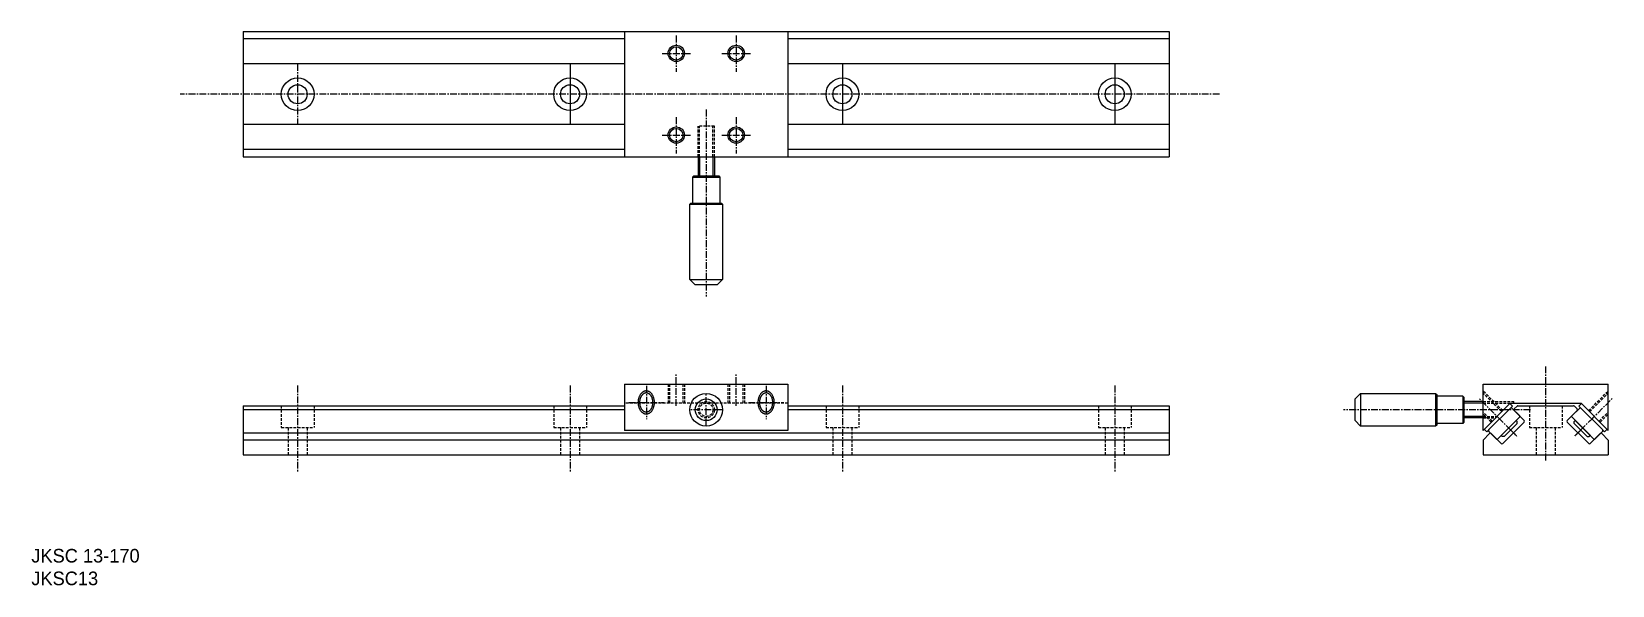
# Model space of a CAD drawing. Extents: x 178 to 469, y 123 to 224.
import ezdxf

# ---------------------------------------------------------------- set-up
doc = ezdxf.new("R2010")
doc.units = 0
doc.linetypes.add('CENTER', pattern=[2, 1.25, -0.25, 0.25, -0.25])
doc.linetypes.add('DASHED', pattern=[0.75, 0.5, -0.25])
doc.layers.get('0').update_dxf_attribs({"linetype": 'CONTINUOUS'})
doc.layers.add('CENTER', color=1, linetype='CENTER')

msp = doc.modelspace()

# ---------------------------------------------------------------- linework, layer by layer
at = {"color": 7, "linetype": 'CONTINUOUS'}
for p, q in [((217.22, 224.31), (387.22, 224.31)), ((217.22, 224.31), (217.22, 201.31)), ((287.22, 224.31), (287.22, 201.31)), ((317.22, 224.31), (317.22, 201.31)), ((387.22, 224.31), (387.22, 201.31)), ((287.22, 222.97), (217.22, 222.97)), ((387.22, 222.97), (317.22, 222.97)), ((287.22, 218.37), (217.22, 218.37)), ((277.22, 218.37), (277.22, 207.25)), ((387.22, 218.37), (317.22, 218.37)), ((327.22, 218.37), (327.22, 207.25)), ((377.22, 218.37), (377.22, 207.25)), ((287.22, 207.25), (217.22, 207.25)), ((387.22, 207.25), (317.22, 207.25)), ((287.22, 202.66), (217.22, 202.66)), ((217.22, 201.31), (387.22, 201.31)), ((300.72, 201.31), (300.72, 197.81)), ((303.72, 201.31), (303.72, 197.81)), ((387.22, 202.66), (317.22, 202.66)), ((299.72, 197.61), (299.92, 197.81)), ((299.72, 197.61), (299.72, 192.81)), ((299.72, 197.61), (304.72, 197.61)), ((299.92, 197.81), (304.52, 197.81)), ((304.52, 197.81), (304.72, 197.61)), ((304.72, 197.61), (304.72, 192.81)), ((299.22, 192.61), (299.42, 192.81)), ((299.22, 178.81), (299.22, 192.61)), ((299.22, 192.61), (305.22, 192.61)), ((299.42, 192.81), (305.02, 192.81)), ((305.02, 192.81), (305.22, 192.61)), ((305.22, 192.61), (305.22, 178.81)), ((300.22, 177.81), (299.22, 178.81)), ((299.22, 178.81), (305.22, 178.81)), ((304.22, 177.81), (300.22, 177.81)), ((305.22, 178.81), (304.22, 177.81)), ((287.22, 159.6), (317.22, 159.6)), ((287.22, 159.6), (287.22, 151.1)), ((317.22, 159.6), (317.22, 151.1)), ((421.33, 156.88), (422.33, 157.88)), ((421.33, 152.88), (421.33, 156.88)), ((422.33, 157.88), (422.33, 151.88)), ((422.33, 157.88), (436.13, 157.88)), ((436.13, 157.88), (436.13, 151.88)), ((436.13, 157.88), (436.33, 157.68)), ((436.33, 157.68), (436.33, 152.08)), ((441.13, 157.38), (436.33, 157.38)), ((441.13, 157.38), (441.33, 157.18)), ((441.13, 157.38), (441.13, 152.38)), ((441.33, 157.18), (441.33, 152.58)), ((444.83, 159.6), (467.83, 159.6)), ((444.83, 151.1), (444.83, 159.6)), ((467.83, 151.1), (467.83, 159.6)), ((217.22, 155.6), (287.22, 155.6)), ((217.22, 155.6), (217.22, 146.6)), ((287.22, 154.88), (217.22, 154.88)), ((287.22, 154.88), (217.22, 154.88)), ((317.22, 155.6), (387.22, 155.6)), ((387.22, 154.88), (317.22, 154.88)), ((387.22, 155.6), (387.22, 146.6)), ((444.83, 156.38), (441.33, 156.38)), ((449.83, 156.1), (444.83, 151.1)), ((450.08, 155.38), (445.86, 151.17)), ((450.24, 155.54), (449.76, 156.02)), ((449.89, 155.2), (449.82, 155.13)), ((449.83, 156.1), (462.83, 156.1)), ((450.24, 155.54), (450.08, 155.38)), ((450.1, 155.2), (451.56, 153.74)), ((450.56, 155.02), (451.08, 155.54)), ((450.56, 154.74), (452.4, 152.9)), ((451.22, 155.6), (461.45, 155.6)), ((462.11, 154.74), (460.27, 152.9)), ((462.57, 155.2), (461.11, 153.74)), ((462.11, 155.02), (461.59, 155.54)), ((462.43, 155.54), (462.91, 156.02)), ((462.43, 155.54), (462.59, 155.38)), ((462.59, 155.38), (466.81, 151.17)), ((462.78, 155.2), (462.85, 155.13)), ((462.83, 156.1), (467.83, 151.1)), ((317.22, 151.1), (287.22, 151.1)), ((422.33, 151.88), (421.33, 152.88)), ((436.13, 151.88), (422.33, 151.88)), ((436.33, 152.08), (436.13, 151.88)), ((441.13, 152.38), (436.33, 152.38)), ((441.33, 152.58), (441.13, 152.38)), ((444.83, 153.38), (441.33, 153.38)), ((445.52, 150.82), (445.04, 151.3)), ((445.52, 150.82), (445.84, 151.14)), ((445.86, 150.96), (447.32, 149.5)), ((447.48, 149.5), (451.56, 153.58)), ((450.91, 152.93), (448.13, 150.15)), ((448.44, 148.66), (452.4, 152.62)), ((451.11, 152.33), (448.73, 149.95)), ((450.08, 150.98), (450.96, 150.1)), ((450.08, 150.98), (450.96, 150.1)), ((450.91, 152.93), (451.11, 152.73)), ((451.11, 152.33), (451.11, 152.73)), ((464.23, 148.66), (460.27, 152.62)), ((465.19, 149.5), (461.11, 153.58)), ((461.76, 152.93), (461.56, 152.73)), ((461.56, 152.33), (461.56, 152.73)), ((461.56, 152.33), (463.94, 149.95)), ((462.59, 150.98), (461.71, 150.1)), ((461.76, 152.93), (464.54, 150.15)), ((466.81, 150.96), (465.35, 149.5)), ((467.15, 150.82), (466.83, 151.14)), ((467.15, 150.82), (467.63, 151.3)), ((387.22, 150.56), (217.22, 150.56)), ((387.22, 149.3), (217.22, 149.3)), ((444.83, 149.3), (446.04, 150.5)), ((444.83, 149.3), (444.83, 146.6)), ((446.32, 150.5), (448.16, 148.66)), ((448.13, 150.15), (448.33, 149.95)), ((448.73, 149.95), (448.33, 149.95)), ((463.94, 149.95), (464.34, 149.95)), ((464.54, 150.15), (464.34, 149.95)), ((466.35, 150.5), (464.51, 148.66)), ((467.83, 149.3), (466.63, 150.5)), ((467.83, 149.3), (467.83, 146.6)), ((217.22, 146.6), (387.22, 146.6)), ((444.83, 146.6), (467.83, 146.6))]:
    msp.add_line(p, q, dxfattribs=at)
at = {"color": 3, "linetype": 'DASHED'}
for p, q in [((300.72, 201.31), (300.72, 206.98)), ((303.72, 206.98), (300.72, 206.98)), ((300.99, 201.31), (300.99, 206.98)), ((303.45, 201.31), (303.45, 206.98)), ((303.72, 201.31), (303.72, 206.98)), ((295.22, 159.6), (295.22, 156.1)), ((295.49, 159.6), (295.49, 156.1)), ((297.95, 159.6), (297.95, 156.1)), ((298.22, 159.6), (298.22, 156.1)), ((306.22, 159.6), (306.22, 156.1)), ((306.49, 159.6), (306.49, 156.1)), ((308.95, 159.6), (308.95, 156.1)), ((309.22, 159.6), (309.22, 156.1)), ((448.46, 154.72), (444.83, 158.35)), ((448.27, 154.53), (444.83, 157.96)), ((464.21, 154.72), (467.83, 158.35)), ((464.4, 154.53), (467.83, 157.96)), ((224.22, 155.6), (224.22, 151.6)), ((230.22, 155.6), (230.22, 151.6)), ((274.22, 155.6), (274.22, 151.6)), ((280.22, 155.6), (280.22, 151.6)), ((317.22, 156.1), (287.22, 156.1)), ((324.22, 155.6), (324.22, 151.6)), ((330.22, 155.6), (330.22, 151.6)), ((374.22, 155.6), (374.22, 151.6)), ((380.22, 155.6), (380.22, 151.6)), ((444.83, 156.38), (450.5, 156.38)), ((444.83, 156.11), (450.5, 156.11)), ((446.53, 152.79), (444.83, 154.49)), ((446.34, 152.6), (444.83, 154.1)), ((450.5, 156.1), (450.5, 156.38)), ((453.33, 155.6), (453.33, 151.6)), ((459.33, 155.6), (459.33, 151.6)), ((466.14, 152.79), (467.83, 154.49)), ((466.33, 152.6), (467.83, 154.1)), ((224.22, 151.6), (230.22, 151.6)), ((225.47, 151.6), (225.47, 146.6)), ((228.97, 151.6), (228.97, 146.6)), ((274.22, 151.6), (280.22, 151.6)), ((275.47, 151.6), (275.47, 146.6)), ((278.97, 151.6), (278.97, 146.6)), ((324.22, 151.6), (330.22, 151.6)), ((325.47, 151.6), (325.47, 146.6)), ((328.97, 151.6), (328.97, 146.6)), ((374.22, 151.6), (380.22, 151.6)), ((375.47, 151.6), (375.47, 146.6)), ((378.97, 151.6), (378.97, 146.6)), ((444.83, 153.65), (447.39, 153.65)), ((444.83, 153.38), (447.12, 153.38)), ((453.33, 151.6), (459.33, 151.6)), ((454.58, 151.6), (454.58, 146.6)), ((458.08, 151.6), (458.08, 146.6))]:
    msp.add_line(p, q, dxfattribs=at)
at = {"color": 3, "linetype": 'CONTINUOUS'}
for p, q in [((300.99, 201.31), (300.99, 197.81)), ((303.45, 201.31), (303.45, 197.81)), ((444.83, 156.11), (441.33, 156.11)), ((444.83, 153.65), (441.33, 153.65))]:
    msp.add_line(p, q, dxfattribs=at)
at = {"color": 3}
for points in [[(291.22, 158.35, 0), (291.14, 158.34, 0), (291.07, 158.34, 0), (291, 158.32, 0), (290.92, 158.31, 0), (290.85, 158.28, 0), (290.78, 158.25, 0), (290.71, 158.22, 0), (290.64, 158.19, 0), (290.58, 158.14, 0), (290.51, 158.1, 0), (290.45, 158.04, 0), (290.38, 157.99, 0), (290.32, 157.93, 0), (290.26, 157.87, 0), (290.21, 157.8, 0), (290.16, 157.72, 0), (290.11, 157.65, 0), (290.06, 157.57, 0), (290.01, 157.49, 0), (289.97, 157.4, 0), (289.93, 157.32, 0), (289.89, 157.22, 0), (289.86, 157.13, 0), (289.83, 157.04, 0), (289.8, 156.94, 0), (289.78, 156.84, 0), (289.76, 156.74, 0), (289.75, 156.64, 0), (289.73, 156.54, 0), (289.72, 156.43, 0), (289.72, 156.33, 0), (289.72, 156.22, 0), (289.72, 156.12, 0), (289.72, 156.02, 0), (289.73, 155.91, 0), (289.75, 155.81, 0), (289.76, 155.71, 0), (289.78, 155.61, 0), (289.8, 155.51, 0), (289.83, 155.41, 0), (289.86, 155.32, 0), (289.89, 155.22, 0), (289.93, 155.13, 0), (289.97, 155.05, 0), (290.01, 154.96, 0), (290.06, 154.88, 0), (290.11, 154.8, 0), (290.16, 154.72, 0), (290.21, 154.65, 0), (290.26, 154.59, 0), (290.32, 154.52, 0), (290.38, 154.46, 0), (290.45, 154.41, 0), (290.51, 154.35, 0), (290.58, 154.31, 0), (290.64, 154.27, 0), (290.71, 154.23, 0), (290.78, 154.19, 0), (290.85, 154.17, 0), (290.92, 154.15, 0), (291, 154.13, 0), (291.07, 154.11, 0), (291.14, 154.11, 0), (291.22, 154.1, 0), (291.29, 154.11, 0), (291.36, 154.11, 0), (291.44, 154.13, 0), (291.51, 154.15, 0), (291.58, 154.17, 0), (291.65, 154.19, 0), (291.72, 154.23, 0), (291.79, 154.27, 0), (291.86, 154.31, 0), (291.92, 154.35, 0), (291.99, 154.41, 0), (292.05, 154.46, 0), (292.11, 154.52, 0), (292.17, 154.59, 0), (292.23, 154.65, 0), (292.28, 154.72, 0), (292.33, 154.8, 0), (292.38, 154.88, 0), (292.42, 154.96, 0), (292.46, 155.05, 0), (292.5, 155.13, 0), (292.54, 155.22, 0), (292.57, 155.32, 0), (292.6, 155.41, 0), (292.63, 155.51, 0), (292.65, 155.61, 0), (292.67, 155.71, 0), (292.69, 155.81, 0), (292.7, 155.91, 0), (292.71, 156.02, 0), (292.72, 156.12, 0), (292.72, 156.22, 0), (292.72, 156.33, 0), (292.71, 156.43, 0), (292.7, 156.54, 0), (292.69, 156.64, 0), (292.67, 156.74, 0), (292.65, 156.84, 0), (292.63, 156.94, 0), (292.6, 157.04, 0), (292.57, 157.13, 0), (292.54, 157.22, 0), (292.5, 157.32, 0), (292.46, 157.4, 0), (292.42, 157.49, 0), (292.38, 157.57, 0), (292.33, 157.65, 0), (292.28, 157.72, 0), (292.23, 157.8, 0), (292.17, 157.87, 0), (292.11, 157.93, 0), (292.05, 157.99, 0), (291.99, 158.04, 0), (291.92, 158.1, 0), (291.86, 158.14, 0), (291.79, 158.19, 0), (291.72, 158.22, 0), (291.65, 158.25, 0), (291.58, 158.28, 0), (291.51, 158.31, 0), (291.44, 158.32, 0), (291.36, 158.34, 0), (291.29, 158.34, 0), (291.22, 158.35, 0)], [(313.22, 158.35, 0), (313.14, 158.34, 0), (313.07, 158.34, 0), (313, 158.32, 0), (312.92, 158.31, 0), (312.85, 158.28, 0), (312.78, 158.25, 0), (312.71, 158.22, 0), (312.64, 158.19, 0), (312.58, 158.14, 0), (312.51, 158.1, 0), (312.45, 158.04, 0), (312.38, 157.99, 0), (312.32, 157.93, 0), (312.26, 157.87, 0), (312.21, 157.8, 0), (312.16, 157.72, 0), (312.11, 157.65, 0), (312.06, 157.57, 0), (312.01, 157.49, 0), (311.97, 157.4, 0), (311.93, 157.32, 0), (311.89, 157.22, 0), (311.86, 157.13, 0), (311.83, 157.04, 0), (311.8, 156.94, 0), (311.78, 156.84, 0), (311.76, 156.74, 0), (311.75, 156.64, 0), (311.73, 156.54, 0), (311.72, 156.43, 0), (311.72, 156.33, 0), (311.72, 156.22, 0), (311.72, 156.12, 0), (311.72, 156.02, 0), (311.73, 155.91, 0), (311.75, 155.81, 0), (311.76, 155.71, 0), (311.78, 155.61, 0), (311.8, 155.51, 0), (311.83, 155.41, 0), (311.86, 155.32, 0), (311.89, 155.22, 0), (311.93, 155.13, 0), (311.97, 155.05, 0), (312.01, 154.96, 0), (312.06, 154.88, 0), (312.11, 154.8, 0), (312.16, 154.72, 0), (312.21, 154.65, 0), (312.26, 154.59, 0), (312.32, 154.52, 0), (312.38, 154.46, 0), (312.45, 154.41, 0), (312.51, 154.35, 0), (312.58, 154.31, 0), (312.64, 154.27, 0), (312.71, 154.23, 0), (312.78, 154.19, 0), (312.85, 154.17, 0), (312.92, 154.15, 0), (313, 154.13, 0), (313.07, 154.11, 0), (313.14, 154.11, 0), (313.22, 154.1, 0), (313.29, 154.11, 0), (313.36, 154.11, 0), (313.44, 154.13, 0), (313.51, 154.15, 0), (313.58, 154.17, 0), (313.65, 154.19, 0), (313.72, 154.23, 0), (313.79, 154.27, 0), (313.86, 154.31, 0), (313.92, 154.35, 0), (313.99, 154.41, 0), (314.05, 154.46, 0), (314.11, 154.52, 0), (314.17, 154.59, 0), (314.23, 154.65, 0), (314.28, 154.72, 0), (314.33, 154.8, 0), (314.38, 154.88, 0), (314.42, 154.96, 0), (314.46, 155.05, 0), (314.5, 155.13, 0), (314.54, 155.22, 0), (314.57, 155.32, 0), (314.6, 155.41, 0), (314.63, 155.51, 0), (314.65, 155.61, 0), (314.67, 155.71, 0), (314.69, 155.81, 0), (314.7, 155.91, 0), (314.71, 156.02, 0), (314.72, 156.12, 0), (314.72, 156.22, 0), (314.72, 156.33, 0), (314.71, 156.43, 0), (314.7, 156.54, 0), (314.69, 156.64, 0), (314.67, 156.74, 0), (314.65, 156.84, 0), (314.63, 156.94, 0), (314.6, 157.04, 0), (314.57, 157.13, 0), (314.54, 157.22, 0), (314.5, 157.32, 0), (314.46, 157.4, 0), (314.42, 157.49, 0), (314.38, 157.57, 0), (314.33, 157.65, 0), (314.28, 157.72, 0), (314.23, 157.8, 0), (314.17, 157.87, 0), (314.11, 157.93, 0), (314.05, 157.99, 0), (313.99, 158.04, 0), (313.92, 158.1, 0), (313.86, 158.14, 0), (313.79, 158.19, 0), (313.72, 158.22, 0), (313.65, 158.25, 0), (313.58, 158.28, 0), (313.51, 158.31, 0), (313.44, 158.32, 0), (313.36, 158.34, 0), (313.29, 158.34, 0), (313.22, 158.35, 0)]]:
    msp.add_polyline3d(points, dxfattribs=at)
at = {"color": 7, "linetype": 'CONTINUOUS'}
for points in [[(291.22, 157.96, 0), (291.16, 157.96, 0), (291.1, 157.96, 0), (291.04, 157.94, 0), (290.98, 157.93, 0), (290.92, 157.91, 0), (290.86, 157.89, 0), (290.8, 157.86, 0), (290.75, 157.83, 0), (290.69, 157.8, 0), (290.64, 157.76, 0), (290.58, 157.72, 0), (290.53, 157.67, 0), (290.49, 157.62, 0), (290.44, 157.57, 0), (290.39, 157.51, 0), (290.35, 157.46, 0), (290.31, 157.39, 0), (290.27, 157.33, 0), (290.23, 157.26, 0), (290.19, 157.19, 0), (290.16, 157.12, 0), (290.13, 157.04, 0), (290.11, 156.97, 0), (290.08, 156.89, 0), (290.06, 156.81, 0), (290.04, 156.73, 0), (290.02, 156.65, 0), (290.01, 156.56, 0), (290, 156.48, 0), (289.99, 156.4, 0), (289.99, 156.31, 0), (289.99, 156.22, 0), (289.99, 156.14, 0), (289.99, 156.06, 0), (290, 155.97, 0), (290.01, 155.89, 0), (290.02, 155.8, 0), (290.04, 155.72, 0), (290.06, 155.64, 0), (290.08, 155.56, 0), (290.11, 155.48, 0), (290.13, 155.41, 0), (290.16, 155.33, 0), (290.19, 155.26, 0), (290.23, 155.19, 0), (290.27, 155.12, 0), (290.31, 155.06, 0), (290.35, 155, 0), (290.39, 154.94, 0), (290.44, 154.88, 0), (290.49, 154.83, 0), (290.53, 154.78, 0), (290.58, 154.73, 0), (290.64, 154.69, 0), (290.69, 154.65, 0), (290.75, 154.62, 0), (290.8, 154.59, 0), (290.86, 154.56, 0), (290.92, 154.54, 0), (290.98, 154.52, 0), (291.04, 154.5, 0), (291.1, 154.5, 0), (291.16, 154.49, 0), (291.22, 154.49, 0), (291.28, 154.49, 0), (291.34, 154.5, 0), (291.4, 154.5, 0), (291.46, 154.52, 0), (291.52, 154.54, 0), (291.57, 154.56, 0), (291.63, 154.59, 0), (291.69, 154.62, 0), (291.74, 154.65, 0), (291.8, 154.69, 0), (291.85, 154.73, 0), (291.9, 154.78, 0), (291.95, 154.83, 0), (292, 154.88, 0), (292.04, 154.94, 0), (292.09, 155, 0), (292.13, 155.06, 0), (292.17, 155.12, 0), (292.2, 155.19, 0), (292.24, 155.26, 0), (292.27, 155.33, 0), (292.3, 155.41, 0), (292.33, 155.48, 0), (292.35, 155.56, 0), (292.38, 155.64, 0), (292.39, 155.72, 0), (292.41, 155.8, 0), (292.42, 155.89, 0), (292.43, 155.97, 0), (292.44, 156.06, 0), (292.44, 156.14, 0), (292.45, 156.22, 0), (292.44, 156.31, 0), (292.44, 156.4, 0), (292.43, 156.48, 0), (292.42, 156.56, 0), (292.41, 156.65, 0), (292.39, 156.73, 0), (292.38, 156.81, 0), (292.35, 156.89, 0), (292.33, 156.97, 0), (292.3, 157.04, 0), (292.27, 157.12, 0), (292.24, 157.19, 0), (292.2, 157.26, 0), (292.17, 157.33, 0), (292.13, 157.39, 0), (292.09, 157.46, 0), (292.04, 157.51, 0), (292, 157.57, 0), (291.95, 157.62, 0), (291.9, 157.67, 0), (291.85, 157.72, 0), (291.8, 157.76, 0), (291.74, 157.8, 0), (291.69, 157.83, 0), (291.63, 157.86, 0), (291.57, 157.89, 0), (291.52, 157.91, 0), (291.46, 157.93, 0), (291.4, 157.94, 0), (291.34, 157.96, 0), (291.28, 157.96, 0), (291.22, 157.96, 0)], [(313.22, 157.96, 0), (313.16, 157.96, 0), (313.1, 157.96, 0), (313.04, 157.94, 0), (312.98, 157.93, 0), (312.92, 157.91, 0), (312.86, 157.89, 0), (312.8, 157.86, 0), (312.75, 157.83, 0), (312.69, 157.8, 0), (312.64, 157.76, 0), (312.58, 157.72, 0), (312.53, 157.67, 0), (312.49, 157.62, 0), (312.44, 157.57, 0), (312.39, 157.51, 0), (312.35, 157.46, 0), (312.31, 157.39, 0), (312.27, 157.33, 0), (312.23, 157.26, 0), (312.19, 157.19, 0), (312.16, 157.12, 0), (312.13, 157.04, 0), (312.11, 156.97, 0), (312.08, 156.89, 0), (312.06, 156.81, 0), (312.04, 156.73, 0), (312.02, 156.65, 0), (312.01, 156.56, 0), (312, 156.48, 0), (311.99, 156.4, 0), (311.99, 156.31, 0), (311.99, 156.22, 0), (311.99, 156.14, 0), (311.99, 156.06, 0), (312, 155.97, 0), (312.01, 155.89, 0), (312.02, 155.8, 0), (312.04, 155.72, 0), (312.06, 155.64, 0), (312.08, 155.56, 0), (312.11, 155.48, 0), (312.13, 155.41, 0), (312.16, 155.33, 0), (312.19, 155.26, 0), (312.23, 155.19, 0), (312.27, 155.12, 0), (312.31, 155.06, 0), (312.35, 155, 0), (312.39, 154.94, 0), (312.44, 154.88, 0), (312.49, 154.83, 0), (312.53, 154.78, 0), (312.58, 154.73, 0), (312.64, 154.69, 0), (312.69, 154.65, 0), (312.75, 154.62, 0), (312.8, 154.59, 0), (312.86, 154.56, 0), (312.92, 154.54, 0), (312.98, 154.52, 0), (313.04, 154.5, 0), (313.1, 154.5, 0), (313.16, 154.49, 0), (313.22, 154.49, 0), (313.28, 154.49, 0), (313.34, 154.5, 0), (313.4, 154.5, 0), (313.46, 154.52, 0), (313.52, 154.54, 0), (313.57, 154.56, 0), (313.63, 154.59, 0), (313.69, 154.62, 0), (313.74, 154.65, 0), (313.8, 154.69, 0), (313.85, 154.73, 0), (313.9, 154.78, 0), (313.95, 154.83, 0), (314, 154.88, 0), (314.04, 154.94, 0), (314.09, 155, 0), (314.13, 155.06, 0), (314.17, 155.12, 0), (314.2, 155.19, 0), (314.24, 155.26, 0), (314.27, 155.33, 0), (314.3, 155.41, 0), (314.33, 155.48, 0), (314.35, 155.56, 0), (314.38, 155.64, 0), (314.39, 155.72, 0), (314.41, 155.8, 0), (314.42, 155.89, 0), (314.43, 155.97, 0), (314.44, 156.06, 0), (314.44, 156.14, 0), (314.45, 156.22, 0), (314.44, 156.31, 0), (314.44, 156.4, 0), (314.43, 156.48, 0), (314.42, 156.56, 0), (314.41, 156.65, 0), (314.39, 156.73, 0), (314.38, 156.81, 0), (314.35, 156.89, 0), (314.33, 156.97, 0), (314.3, 157.04, 0), (314.27, 157.12, 0), (314.24, 157.19, 0), (314.2, 157.26, 0), (314.17, 157.33, 0), (314.13, 157.39, 0), (314.09, 157.46, 0), (314.04, 157.51, 0), (314, 157.57, 0), (313.95, 157.62, 0), (313.9, 157.67, 0), (313.85, 157.72, 0), (313.8, 157.76, 0), (313.74, 157.8, 0), (313.69, 157.83, 0), (313.63, 157.86, 0), (313.57, 157.89, 0), (313.52, 157.91, 0), (313.46, 157.93, 0), (313.4, 157.94, 0), (313.34, 157.96, 0), (313.28, 157.96, 0), (313.22, 157.96, 0)]]:
    msp.add_polyline3d(points, dxfattribs=at)
at = {"color": 3}
for centre in [(296.72, 220.31), (307.72, 220.31), (296.72, 205.31), (307.72, 205.31)]:
    msp.add_circle(centre, 1.5, dxfattribs=at)
at = {"color": 7, "linetype": 'CONTINUOUS'}
for centre, radius in [((296.72, 220.31), 1.23), ((307.72, 220.31), 1.23), ((227.22, 212.81), 3), ((277.22, 212.81), 3), ((327.22, 212.81), 3), ((377.22, 212.81), 3), ((227.22, 212.81), 1.75), ((277.22, 212.81), 1.75), ((327.22, 212.81), 1.75), ((377.22, 212.81), 1.75), ((296.72, 205.31), 1.23), ((307.72, 205.31), 1.23), ((302.22, 154.88), 3), ((302.22, 154.88), 2)]:
    msp.add_circle(centre, radius, dxfattribs=at)
at = {"color": 3, "linetype": 'DASHED'}
for radius in [1.5, 1.23]:
    msp.add_circle((302.22, 154.88), radius, dxfattribs=at)
at = {"color": 7, "linetype": 'CONTINUOUS'}
for centre, radius, start, end in [((450, 155.09), 0.15, 45, 135), ((450.7, 154.88), 0.2, 135, 225), ((451.22, 155.4), 0.2, 90, 135), ((461.45, 155.4), 0.2, 45, 90), ((461.97, 154.88), 0.2, 315, 45), ((462.67, 155.09), 0.15, 45, 135), ((445.97, 151.06), 0.15, 135, 225), ((451.48, 153.66), 0.113, 315, 45), ((452.26, 152.76), 0.2, 315, 45), ((460.41, 152.76), 0.2, 135, 225), ((461.19, 153.66), 0.113, 135, 225), ((466.7, 151.06), 0.15, 315, 45), ((446.18, 150.36), 0.2, 45, 135), ((447.4, 149.58), 0.113, 225, 315), ((448.3, 148.8), 0.2, 225, 315), ((464.37, 148.8), 0.2, 225, 315), ((465.27, 149.58), 0.113, 225, 315), ((466.49, 150.36), 0.2, 45, 135)]:
    msp.add_arc(centre, radius, start, end, dxfattribs=at)
at = {"layer": 'CENTER', "color": 1, "linetype": 'CENTER'}
for p, q in [((296.72, 223.58), (296.72, 216.93)), ((307.72, 223.58), (307.72, 216.93)), ((227.22, 218.37), (227.22, 207.25)), ((294.11, 220.31), (299.38, 220.31)), ((305.11, 220.31), (310.38, 220.31)), ((396.45, 212.81), (205.67, 212.81)), ((302.22, 210), (302.22, 175.7)), ((296.72, 208.58), (296.72, 201.93)), ((307.72, 208.58), (307.72, 201.93)), ((294.11, 205.31), (299.38, 205.31)), ((305.11, 205.31), (310.38, 205.31)), ((456.33, 145.59), (456.33, 162.93)), ((296.72, 155.6), (296.72, 161.6)), ((307.72, 155.6), (307.72, 161.6)), ((227.22, 159.32), (227.22, 143.36)), ((277.22, 159.32), (277.22, 143.36)), ((291.23, 159.27), (291.23, 153.18)), ((302.22, 151.97), (302.22, 157.8)), ((313.22, 159.27), (313.22, 153.18)), ((327.22, 159.32), (327.22, 143.36)), ((377.22, 159.32), (377.22, 143.36)), ((448.23, 152.83), (444.02, 157.04)), ((464.47, 152.86), (468.57, 156.97)), ((287.99, 156.23), (294.52, 156.23)), ((305.13, 154.88), (299.3, 154.88)), ((309.98, 156.23), (316.5, 156.23)), ((453.52, 154.88), (419.22, 154.88)), ((449.95, 151.11), (446.93, 154.13)), ((462.72, 151.11), (465.74, 154.13)), ((449.52, 151.54), (451, 150.06)), ((463.15, 151.54), (461.67, 150.06))]:
    msp.add_line(p, q, dxfattribs=at)

# ---------------------------------------------------------------- texts
at = {"color": 7, "linetype": 'CONTINUOUS'}
for s, p in [('JKSC 13-170', (178.33, 126.83)), ('JKSC13', (178.33, 122.67))]:
    msp.add_text(s, height=2.5, dxfattribs=at).set_placement(p)

doc.saveas('drawing.dxf')
